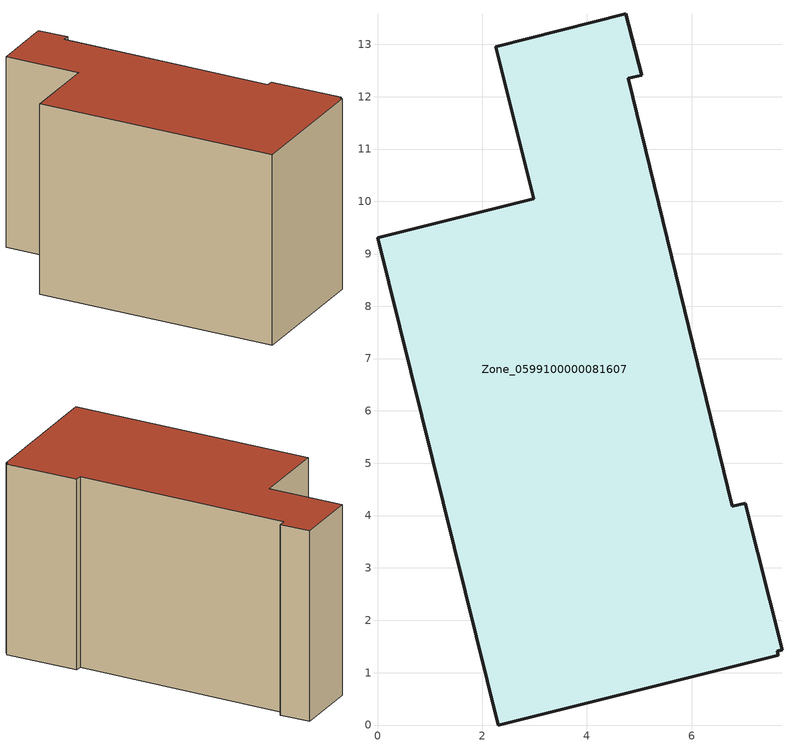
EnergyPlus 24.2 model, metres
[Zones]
Zone_0599100000081607
 floor ground (C_G): 6.77,4.18 7.02,4.24 7.72,1.43 7.63,1.41 7.65,1.34 2.3,0 0,9.3 2.98,10.05 2.26,12.95 4.74,13.58 5.04,12.41 4.79,12.35 z0
 wall outside (C_F): 2.98,10.05 0,9.3 2.3,0 7.65,1.34 7.63,1.41 7.72,1.43 7.02,4.24 6.77,4.18 4.79,12.35 5.04,12.41 4.74,13.58 2.26,12.95 2.98,10.05 z0:7.66
 roof outside (C_R): 6.77,4.18 4.79,12.35 5.04,12.41 4.74,13.58 2.26,12.95 2.98,10.05 0,9.3 2.3,0 7.65,1.34 7.63,1.41 7.72,1.43 7.02,4.24 z7.66
[BUILDING]
Pand.0599100000081607: North Axis=0; Terrain=City; Loads Convergence Tolerance Value=0.04; Temperature Convergence Tolerance Value=0.4; Solar Distribution=FullExterior; Maximum Number of Warmup Days=25; Minimum Number of Warmup Days=1
[Site:Location]
Rotterdam.The.Hague.AP_ZH_NLD Design_Conditions: Latitude=51.96; Longitude=4.45; Time Zone=1; Elevation=-4.5
[SITE:GROUNDTEMPERATURE:BUILDINGSURFACE]
18, 18, 18, 18, 18, 18, 18, 18, 18, 18, 18, 18
[MATERIAL] Thermal Absorptance=0.9; Solar Absorptance=0.7; Visible Absorptance=0.7
Name | Roughness | Thickness | Conductivity | Density | Specific Heat
G.TI.1975-1991 | MediumSmooth | 0.15 | 0.288461 | 540 | 1210
F.TI.1975-1991 | Rough | 0.3 | 0.230769 | 1920 | 840
R.TI.1975-1991 | MediumRough | 0.2 | 0.153846 | 1500 | 1000
[CONSTRUCTION]
C_G: G.TI.1975-1991
C_F: F.TI.1975-1991
C_R: R.TI.1975-1991
[ZONE]
Zone_0599100000081607: Type=1; Multiplier=1; Ceiling Height=Autocalculate; Volume=Autocalculate; Floor Area=autocalculate; Part of Total Floor Area=Yes
[ZONEINFILTRATION:DESIGNFLOWRATE]
Infil_Zone_0599100000081607: Zone or ZoneList or Space or SpaceList=Zone_0599100000081607; Schedule=AlwaysOn; Design Flow Rate Calculation Method=Flow/Area; Flow Rate per Floor Area=0.003; Constant Term Coefficient=1; Temperature Term Coefficient=0; Velocity Term Coefficient=0; Velocity Squared Term Coefficient=0
[HVACTEMPLATE:ZONE:IDEALLOADSAIRSYSTEM]
Zone_0599100000081607: Maximum Heating Supply Air Temperature=50; Minimum Cooling Supply Air Temperature=13; Maximum Heating Supply Air Humidity Ratio=0.0156; Minimum Cooling Supply Air Humidity Ratio=0.0077; Heating Limit=NoLimit; Cooling Limit=NoLimit; Dehumidification Control Type=ConstantSensibleHeatRatio; Cooling Sensible Heat Ratio=0.7; Dehumidification Setpoint=60; Humidification Control Type=None; Humidification Setpoint=30; Outdoor Air Method=None; Outdoor Air Flow Rate per Person=0.00944; Outdoor Air Flow Rate per Zone Floor Area=0; Outdoor Air Flow Rate per Zone=0; Demand Controlled Ventilation Type=None; Outdoor Air Economizer Type=NoEconomizer; Heat Recovery Type=None; Sensible Heat Recovery Effectiveness=0.7; Latent Heat Recovery Effectiveness=0.65
[ZONECONTROL:THERMOSTAT]
ThermostatControl_Zone_0599100000081607: Zone or ZoneList=Zone_0599100000081607; Control Type Schedule=DualSetpointControlType; Control 1=Thermostat_Zone_0599100000081607; Temperature Difference Between Cutout And Setpoint=0
[THERMOSTATSETPOINT:DUALSETPOINT]
Thermostat_Zone_0599100000081607: Heating Setpoint Temperature Schedule=HeatingSetpoint_Zone_0599100000081607; Cooling Setpoint Temperature Schedule=CoolingSetpoint_Zone_0599100000081607
[SCHEDULE:COMPACT]
HeatingSetpoint_Zone_0599100000081607: Through: 12/31, For: AllDays, Until: 24:00, 21
CoolingSetpoint_Zone_0599100000081607: Through: 12/31, For: AllDays, Until: 24:00, 24
DualSetpointControlType: Through: 12/31, For: AllDays, Until: 24:00, 4
AlwaysOn: Through: 12/31, For: AllDays, Until: 24:00, 1
